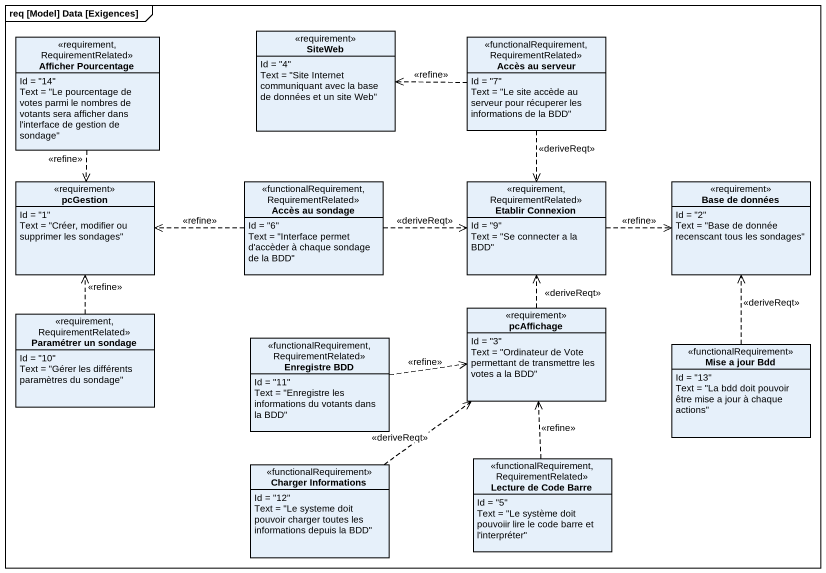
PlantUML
@startuml
mainframe req [Model] Data [Exigences]
hide circle
hide empty members
class "Afficher Pourcentage" as Afficher_Pourcentage <<requirement, RequirementRelated>> {
  Id = "14"
  Text = "Le pourcentage de votes parmi le nombres de votants sera afficher dans l'interface de gestion de sondage"
}
class SiteWeb <<requirement>> {
  Id = "4"
  Text = "Site Internet communiquant avec la base de données et un site Web"
}
class "Accès au serveur" as Accès_au_serveur <<functionalRequirement, RequirementRelated>> {
  Id = "7"
  Text = "Le site accède au serveur pour récuperer les informations de la BDD"
}
class pcGestion <<requirement>> {
  Id = "1"
  Text = "Créer, modifier ou supprimer les sondages"
}
class "Accès au sondage" as Accès_au_sondage <<functionalRequirement, RequirementRelated>> {
  Id = "6"
  Text = "Interface permet d'accèder à chaque sondage de la BDD"
}
class "Etablir Connexion" as Etablir_Connexion <<requirement, RequirementRelated>> {
  Id = "9"
  Text = "Se connecter a la BDD"
}
class "Base de données" as Base_de_données <<requirement>> {
  Id = "2"
  Text = "Base de donnée recenscant tous les sondages"
}
class pcAffichage <<requirement>> {
  Id = "3"
  Text = "Ordinateur de Vote permettant de transmettre les votes a la BDD"
}
class "Paramétrer un sondage" as Paramétrer_un_sondage <<requirement, RequirementRelated>> {
  Id = "10"
  Text = "Gérer les différents paramètres du sondage"
}
class "Enregistre BDD" as Enregistre_BDD <<functionalRequirement, RequirementRelated>> {
  Id = "11"
  Text = "Enregistre les informations du votants dans la BDD"
}
class "Mise a jour Bdd" as Mise_a_jour_Bdd <<functionalRequirement>> {
  Id = "13"
  Text = "La bdd doit pouvoir être mise a jour à chaque actions"
}
class "Lecture de Code Barre" as Lecture_de_Code_Barre <<functionalRequirement, RequirementRelated>> {
  Id = "5"
  Text = "Le système doit pouvoiir lire le code barre et l'interpréter"
}
class "Charger Informations" as Charger_Informations <<functionalRequirement>> {
  Id = "12"
  Text = "Le systeme doit pouvoir charger toutes les informations depuis la BDD"
}
Afficher_Pourcentage ..> pcGestion : <<refine>>
Accès_au_serveur .left.> SiteWeb : <<refine>>
Accès_au_serveur ..> Etablir_Connexion : <<deriveReqt>>
Accès_au_sondage .left.> pcGestion : <<refine>>
Accès_au_sondage .right.> Etablir_Connexion : <<deriveReqt>>
Etablir_Connexion .right.> Base_de_données : <<refine>>
pcAffichage .up.> Etablir_Connexion : <<deriveReqt>>
Paramétrer_un_sondage .up.> pcGestion : <<refine>>
Enregistre_BDD .right.> pcAffichage : <<refine>>
Mise_a_jour_Bdd .up.> Base_de_données : <<deriveReqt>>
Lecture_de_Code_Barre .up.> pcAffichage : <<refine>>
Charger_Informations .up.> pcAffichage : <<deriveReqt>>
@enduml
